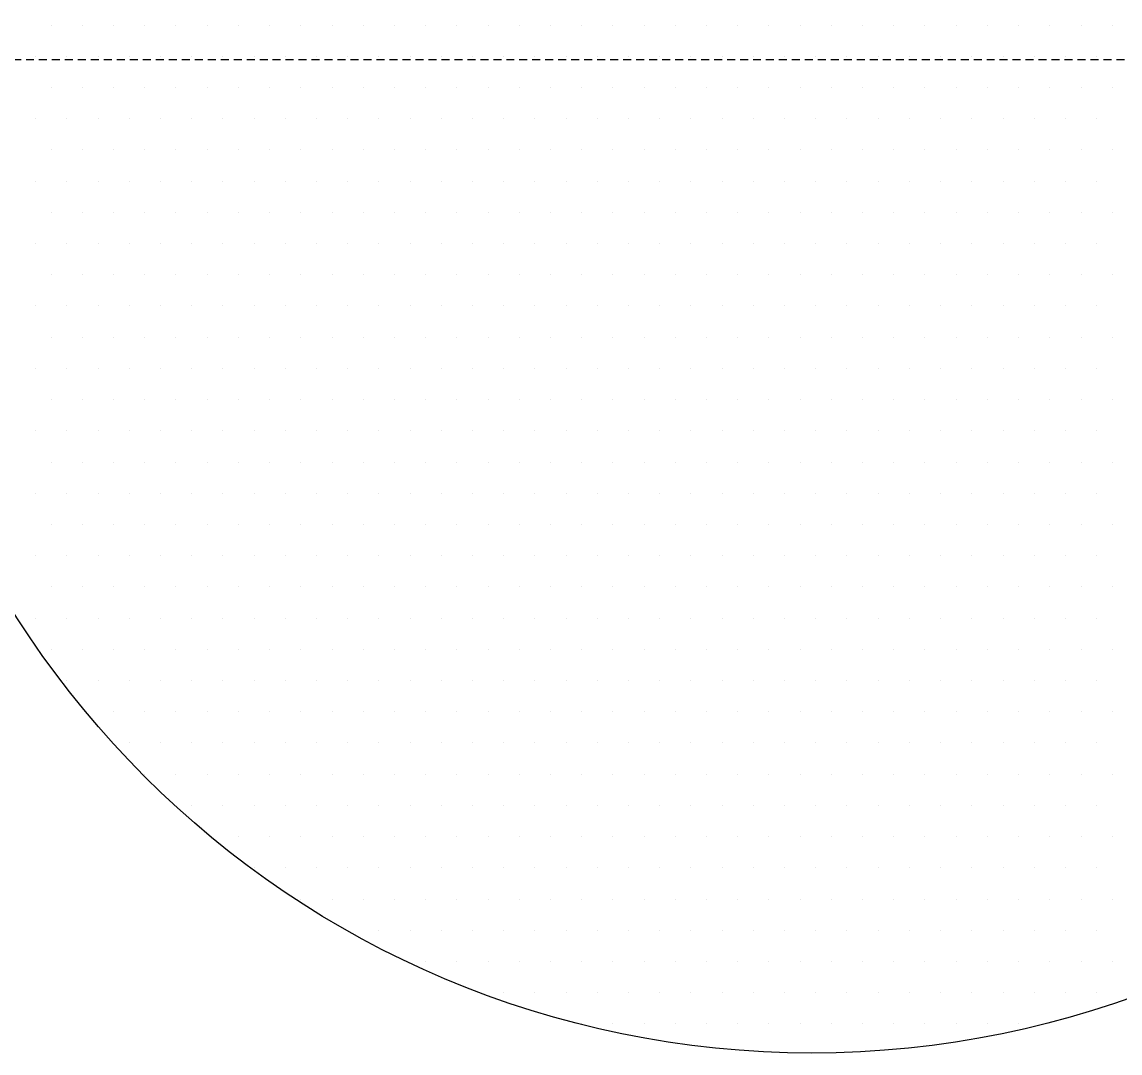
# Model space of a CAD drawing. Header units: inches. Extents: x 5877 to 13759, y 12099 to 29642.
# Drawn here: x 10955.5 to 11065.5, y 20807.5 to 20910.7 of the extents above; entities that cross this region are included whole.
import ezdxf

# ---------------------------------------------------------------- set-up
doc = ezdxf.new("R2010")
doc.units = ezdxf.units.IN
doc.header["$MEASUREMENT"] = 0
doc.linetypes.add('HID', pattern=[2.6, 1.6, -1])
doc.layers.add('A-FUR2', color=6, linetype='Continuous')

msp = doc.modelspace()

# ---------------------------------------------------------------- linework, layer by layer
at = {"layer": 'A-FUR2', "color": 0, "linetype": 'Continuous', "ltscale": 0.5}
for p, q in [((10958.45, 20910.39), (10958.45, 20910.39)), ((10961.58, 20910.39), (10961.58, 20910.39)), ((10964.7, 20910.39), (10964.7, 20910.39)), ((10967.83, 20910.39), (10967.83, 20910.39)), ((10970.95, 20910.39), (10970.95, 20910.39)), ((10974.08, 20910.39), (10974.08, 20910.39)), ((10977.2, 20910.39), (10977.2, 20910.39)), ((10980.33, 20910.39), (10980.33, 20910.39)), ((10983.45, 20910.39), (10983.45, 20910.39)), ((10986.58, 20910.39), (10986.58, 20910.39)), ((10989.7, 20910.39), (10989.7, 20910.39)), ((10992.83, 20910.39), (10992.83, 20910.39)), ((10995.95, 20910.39), (10995.95, 20910.39)), ((10999.08, 20910.39), (10999.08, 20910.39)), ((11002.2, 20910.39), (11002.2, 20910.39)), ((11005.33, 20910.39), (11005.33, 20910.39)), ((11008.45, 20910.39), (11008.45, 20910.39)), ((11011.58, 20910.39), (11011.58, 20910.39)), ((11014.7, 20910.39), (11014.7, 20910.39)), ((11017.83, 20910.39), (11017.83, 20910.39)), ((11020.95, 20910.39), (11020.95, 20910.39)), ((11024.08, 20910.39), (11024.08, 20910.39)), ((11027.2, 20910.39), (11027.2, 20910.39)), ((11030.33, 20910.39), (11030.33, 20910.39)), ((11033.45, 20910.39), (11033.45, 20910.39)), ((11036.58, 20910.39), (11036.58, 20910.39)), ((11039.7, 20910.39), (11039.7, 20910.39)), ((11042.83, 20910.39), (11042.83, 20910.39)), ((11045.95, 20910.39), (11045.95, 20910.39)), ((11049.08, 20910.39), (11049.08, 20910.39)), ((11052.2, 20910.39), (11052.2, 20910.39)), ((11055.33, 20910.39), (11055.33, 20910.39)), ((11058.45, 20910.39), (11058.45, 20910.39)), ((11061.58, 20910.39), (11061.58, 20910.39)), ((11064.7, 20910.39), (11064.7, 20910.39)), ((10956.89, 20907.27), (10956.89, 20907.27)), ((10960.02, 20907.27), (10960.02, 20907.27)), ((10963.14, 20907.27), (10963.14, 20907.27)), ((10966.27, 20907.27), (10966.27, 20907.27)), ((10969.39, 20907.27), (10969.39, 20907.27)), ((10972.52, 20907.27), (10972.52, 20907.27)), ((10975.64, 20907.27), (10975.64, 20907.27)), ((10978.77, 20907.27), (10978.77, 20907.27)), ((10981.89, 20907.27), (10981.89, 20907.27)), ((10985.02, 20907.27), (10985.02, 20907.27)), ((10988.14, 20907.27), (10988.14, 20907.27)), ((10991.27, 20907.27), (10991.27, 20907.27)), ((10994.39, 20907.27), (10994.39, 20907.27)), ((10997.52, 20907.27), (10997.52, 20907.27)), ((11000.64, 20907.27), (11000.64, 20907.27)), ((11003.77, 20907.27), (11003.77, 20907.27)), ((11006.89, 20907.27), (11006.89, 20907.27)), ((11010.02, 20907.27), (11010.02, 20907.27)), ((11013.14, 20907.27), (11013.14, 20907.27)), ((11016.27, 20907.27), (11016.27, 20907.27)), ((11019.39, 20907.27), (11019.39, 20907.27)), ((11022.52, 20907.27), (11022.52, 20907.27)), ((11025.64, 20907.27), (11025.64, 20907.27)), ((11028.77, 20907.27), (11028.77, 20907.27)), ((11031.89, 20907.27), (11031.89, 20907.27)), ((11035.02, 20907.27), (11035.02, 20907.27)), ((11038.14, 20907.27), (11038.14, 20907.27)), ((11041.27, 20907.27), (11041.27, 20907.27)), ((11044.39, 20907.27), (11044.39, 20907.27)), ((11047.52, 20907.27), (11047.52, 20907.27)), ((11050.64, 20907.27), (11050.64, 20907.27)), ((11053.77, 20907.27), (11053.77, 20907.27)), ((11056.89, 20907.27), (11056.89, 20907.27)), ((11060.02, 20907.27), (11060.02, 20907.27)), ((11063.14, 20907.27), (11063.14, 20907.27)), ((10958.45, 20904.14), (10958.45, 20904.14)), ((10961.58, 20904.14), (10961.58, 20904.14)), ((10964.7, 20904.14), (10964.7, 20904.14)), ((10967.83, 20904.14), (10967.83, 20904.14)), ((10970.95, 20904.14), (10970.95, 20904.14)), ((10974.08, 20904.14), (10974.08, 20904.14)), ((10977.2, 20904.14), (10977.2, 20904.14)), ((10980.33, 20904.14), (10980.33, 20904.14)), ((10983.45, 20904.14), (10983.45, 20904.14)), ((10986.58, 20904.14), (10986.58, 20904.14)), ((10989.7, 20904.14), (10989.7, 20904.14)), ((10992.83, 20904.14), (10992.83, 20904.14)), ((10995.95, 20904.14), (10995.95, 20904.14)), ((10999.08, 20904.14), (10999.08, 20904.14)), ((11002.2, 20904.14), (11002.2, 20904.14)), ((11005.33, 20904.14), (11005.33, 20904.14)), ((11008.45, 20904.14), (11008.45, 20904.14)), ((11011.58, 20904.14), (11011.58, 20904.14)), ((11014.7, 20904.14), (11014.7, 20904.14)), ((11017.83, 20904.14), (11017.83, 20904.14)), ((11020.95, 20904.14), (11020.95, 20904.14)), ((11024.08, 20904.14), (11024.08, 20904.14)), ((11027.2, 20904.14), (11027.2, 20904.14)), ((11030.33, 20904.14), (11030.33, 20904.14)), ((11033.45, 20904.14), (11033.45, 20904.14)), ((11036.58, 20904.14), (11036.58, 20904.14)), ((11039.7, 20904.14), (11039.7, 20904.14)), ((11042.83, 20904.14), (11042.83, 20904.14)), ((11045.95, 20904.14), (11045.95, 20904.14)), ((11049.08, 20904.14), (11049.08, 20904.14)), ((11052.2, 20904.14), (11052.2, 20904.14)), ((11055.33, 20904.14), (11055.33, 20904.14)), ((11058.45, 20904.14), (11058.45, 20904.14)), ((11061.58, 20904.14), (11061.58, 20904.14)), ((11064.7, 20904.14), (11064.7, 20904.14)), ((10956.89, 20901.02), (10956.89, 20901.02)), ((10960.02, 20901.02), (10960.02, 20901.02)), ((10963.14, 20901.02), (10963.14, 20901.02)), ((10966.27, 20901.02), (10966.27, 20901.02)), ((10969.39, 20901.02), (10969.39, 20901.02)), ((10972.52, 20901.02), (10972.52, 20901.02)), ((10975.64, 20901.02), (10975.64, 20901.02)), ((10978.77, 20901.02), (10978.77, 20901.02)), ((10981.89, 20901.02), (10981.89, 20901.02)), ((10985.02, 20901.02), (10985.02, 20901.02)), ((10988.14, 20901.02), (10988.14, 20901.02)), ((10991.27, 20901.02), (10991.27, 20901.02)), ((10994.39, 20901.02), (10994.39, 20901.02)), ((10997.52, 20901.02), (10997.52, 20901.02)), ((11000.64, 20901.02), (11000.64, 20901.02)), ((11003.77, 20901.02), (11003.77, 20901.02)), ((11006.89, 20901.02), (11006.89, 20901.02)), ((11010.02, 20901.02), (11010.02, 20901.02)), ((11013.14, 20901.02), (11013.14, 20901.02)), ((11016.27, 20901.02), (11016.27, 20901.02)), ((11019.39, 20901.02), (11019.39, 20901.02)), ((11022.52, 20901.02), (11022.52, 20901.02)), ((11025.64, 20901.02), (11025.64, 20901.02)), ((11028.77, 20901.02), (11028.77, 20901.02)), ((11031.89, 20901.02), (11031.89, 20901.02)), ((11035.02, 20901.02), (11035.02, 20901.02)), ((11038.14, 20901.02), (11038.14, 20901.02)), ((11041.27, 20901.02), (11041.27, 20901.02)), ((11044.39, 20901.02), (11044.39, 20901.02)), ((11047.52, 20901.02), (11047.52, 20901.02)), ((11050.64, 20901.02), (11050.64, 20901.02)), ((11053.77, 20901.02), (11053.77, 20901.02)), ((11056.89, 20901.02), (11056.89, 20901.02)), ((11060.02, 20901.02), (11060.02, 20901.02)), ((11063.14, 20901.02), (11063.14, 20901.02)), ((10958.45, 20897.89), (10958.45, 20897.89)), ((10961.58, 20897.89), (10961.58, 20897.89)), ((10964.7, 20897.89), (10964.7, 20897.89)), ((10967.83, 20897.89), (10967.83, 20897.89)), ((10970.95, 20897.89), (10970.95, 20897.89)), ((10974.08, 20897.89), (10974.08, 20897.89)), ((10977.2, 20897.89), (10977.2, 20897.89)), ((10980.33, 20897.89), (10980.33, 20897.89)), ((10983.45, 20897.89), (10983.45, 20897.89)), ((10986.58, 20897.89), (10986.58, 20897.89)), ((10989.7, 20897.89), (10989.7, 20897.89)), ((10992.83, 20897.89), (10992.83, 20897.89)), ((10995.95, 20897.89), (10995.95, 20897.89)), ((10999.08, 20897.89), (10999.08, 20897.89)), ((11002.2, 20897.89), (11002.2, 20897.89)), ((11005.33, 20897.89), (11005.33, 20897.89)), ((11008.45, 20897.89), (11008.45, 20897.89)), ((11011.58, 20897.89), (11011.58, 20897.89)), ((11014.7, 20897.89), (11014.7, 20897.89)), ((11017.83, 20897.89), (11017.83, 20897.89)), ((11020.95, 20897.89), (11020.95, 20897.89)), ((11024.08, 20897.89), (11024.08, 20897.89)), ((11027.2, 20897.89), (11027.2, 20897.89)), ((11030.33, 20897.89), (11030.33, 20897.89)), ((11033.45, 20897.89), (11033.45, 20897.89)), ((11036.58, 20897.89), (11036.58, 20897.89)), ((11039.7, 20897.89), (11039.7, 20897.89)), ((11042.83, 20897.89), (11042.83, 20897.89)), ((11045.95, 20897.89), (11045.95, 20897.89)), ((11049.08, 20897.89), (11049.08, 20897.89)), ((11052.2, 20897.89), (11052.2, 20897.89)), ((11055.33, 20897.89), (11055.33, 20897.89)), ((11058.45, 20897.89), (11058.45, 20897.89)), ((11061.58, 20897.89), (11061.58, 20897.89)), ((11064.7, 20897.89), (11064.7, 20897.89)), ((10956.89, 20894.77), (10956.89, 20894.77)), ((10960.02, 20894.77), (10960.02, 20894.77)), ((10963.14, 20894.77), (10963.14, 20894.77)), ((10966.27, 20894.77), (10966.27, 20894.77)), ((10969.39, 20894.77), (10969.39, 20894.77)), ((10972.52, 20894.77), (10972.52, 20894.77)), ((10975.64, 20894.77), (10975.64, 20894.77)), ((10978.77, 20894.77), (10978.77, 20894.77)), ((10981.89, 20894.77), (10981.89, 20894.77)), ((10985.02, 20894.77), (10985.02, 20894.77)), ((10988.14, 20894.77), (10988.14, 20894.77)), ((10991.27, 20894.77), (10991.27, 20894.77)), ((10994.39, 20894.77), (10994.39, 20894.77)), ((10997.52, 20894.77), (10997.52, 20894.77)), ((11000.64, 20894.77), (11000.64, 20894.77)), ((11003.77, 20894.77), (11003.77, 20894.77)), ((11006.89, 20894.77), (11006.89, 20894.77)), ((11010.02, 20894.77), (11010.02, 20894.77)), ((11013.14, 20894.77), (11013.14, 20894.77)), ((11016.27, 20894.77), (11016.27, 20894.77)), ((11019.39, 20894.77), (11019.39, 20894.77)), ((11022.52, 20894.77), (11022.52, 20894.77)), ((11025.64, 20894.77), (11025.64, 20894.77)), ((11028.77, 20894.77), (11028.77, 20894.77)), ((11031.89, 20894.77), (11031.89, 20894.77)), ((11035.02, 20894.77), (11035.02, 20894.77)), ((11038.14, 20894.77), (11038.14, 20894.77)), ((11041.27, 20894.77), (11041.27, 20894.77)), ((11044.39, 20894.77), (11044.39, 20894.77)), ((11047.52, 20894.77), (11047.52, 20894.77)), ((11050.64, 20894.77), (11050.64, 20894.77)), ((11053.77, 20894.77), (11053.77, 20894.77)), ((11056.89, 20894.77), (11056.89, 20894.77)), ((11060.02, 20894.77), (11060.02, 20894.77)), ((11063.14, 20894.77), (11063.14, 20894.77)), ((10958.45, 20891.64), (10958.45, 20891.64)), ((10961.58, 20891.64), (10961.58, 20891.64)), ((10964.7, 20891.64), (10964.7, 20891.64)), ((10967.83, 20891.64), (10967.83, 20891.64)), ((10970.95, 20891.64), (10970.95, 20891.64)), ((10974.08, 20891.64), (10974.08, 20891.64)), ((10977.2, 20891.64), (10977.2, 20891.64)), ((10980.33, 20891.64), (10980.33, 20891.64)), ((10983.45, 20891.64), (10983.45, 20891.64)), ((10986.58, 20891.64), (10986.58, 20891.64)), ((10989.7, 20891.64), (10989.7, 20891.64)), ((10992.83, 20891.64), (10992.83, 20891.64)), ((10995.95, 20891.64), (10995.95, 20891.64)), ((10999.08, 20891.64), (10999.08, 20891.64)), ((11002.2, 20891.64), (11002.2, 20891.64)), ((11005.33, 20891.64), (11005.33, 20891.64)), ((11008.45, 20891.64), (11008.45, 20891.64)), ((11011.58, 20891.64), (11011.58, 20891.64)), ((11014.7, 20891.64), (11014.7, 20891.64)), ((11017.83, 20891.64), (11017.83, 20891.64)), ((11020.95, 20891.64), (11020.95, 20891.64)), ((11024.08, 20891.64), (11024.08, 20891.64)), ((11027.2, 20891.64), (11027.2, 20891.64)), ((11030.33, 20891.64), (11030.33, 20891.64)), ((11033.45, 20891.64), (11033.45, 20891.64)), ((11036.58, 20891.64), (11036.58, 20891.64)), ((11039.7, 20891.64), (11039.7, 20891.64)), ((11042.83, 20891.64), (11042.83, 20891.64)), ((11045.95, 20891.64), (11045.95, 20891.64)), ((11049.08, 20891.64), (11049.08, 20891.64)), ((11052.2, 20891.64), (11052.2, 20891.64)), ((11055.33, 20891.64), (11055.33, 20891.64)), ((11058.45, 20891.64), (11058.45, 20891.64)), ((11061.58, 20891.64), (11061.58, 20891.64)), ((11064.7, 20891.64), (11064.7, 20891.64)), ((10956.89, 20888.52), (10956.89, 20888.52)), ((10960.02, 20888.52), (10960.02, 20888.52)), ((10963.14, 20888.52), (10963.14, 20888.52)), ((10966.27, 20888.52), (10966.27, 20888.52)), ((10969.39, 20888.52), (10969.39, 20888.52)), ((10972.52, 20888.52), (10972.52, 20888.52)), ((10975.64, 20888.52), (10975.64, 20888.52)), ((10978.77, 20888.52), (10978.77, 20888.52)), ((10981.89, 20888.52), (10981.89, 20888.52)), ((10985.02, 20888.52), (10985.02, 20888.52)), ((10988.14, 20888.52), (10988.14, 20888.52)), ((10991.27, 20888.52), (10991.27, 20888.52)), ((10994.39, 20888.52), (10994.39, 20888.52)), ((10997.52, 20888.52), (10997.52, 20888.52)), ((11000.64, 20888.52), (11000.64, 20888.52)), ((11003.77, 20888.52), (11003.77, 20888.52)), ((11006.89, 20888.52), (11006.89, 20888.52)), ((11010.02, 20888.52), (11010.02, 20888.52)), ((11013.14, 20888.52), (11013.14, 20888.52)), ((11016.27, 20888.52), (11016.27, 20888.52)), ((11019.39, 20888.52), (11019.39, 20888.52)), ((11022.52, 20888.52), (11022.52, 20888.52)), ((11025.64, 20888.52), (11025.64, 20888.52)), ((11028.77, 20888.52), (11028.77, 20888.52)), ((11031.89, 20888.52), (11031.89, 20888.52)), ((11035.02, 20888.52), (11035.02, 20888.52)), ((11038.14, 20888.52), (11038.14, 20888.52)), ((11041.27, 20888.52), (11041.27, 20888.52)), ((11044.39, 20888.52), (11044.39, 20888.52)), ((11047.52, 20888.52), (11047.52, 20888.52)), ((11050.64, 20888.52), (11050.64, 20888.52)), ((11053.77, 20888.52), (11053.77, 20888.52)), ((11056.89, 20888.52), (11056.89, 20888.52)), ((11060.02, 20888.52), (11060.02, 20888.52)), ((11063.14, 20888.52), (11063.14, 20888.52)), ((10958.45, 20885.39), (10958.45, 20885.39)), ((10961.58, 20885.39), (10961.58, 20885.39)), ((10964.7, 20885.39), (10964.7, 20885.39)), ((10967.83, 20885.39), (10967.83, 20885.39)), ((10970.95, 20885.39), (10970.95, 20885.39)), ((10974.08, 20885.39), (10974.08, 20885.39)), ((10977.2, 20885.39), (10977.2, 20885.39)), ((10980.33, 20885.39), (10980.33, 20885.39)), ((10983.45, 20885.39), (10983.45, 20885.39)), ((10986.58, 20885.39), (10986.58, 20885.39)), ((10989.7, 20885.39), (10989.7, 20885.39)), ((10992.83, 20885.39), (10992.83, 20885.39)), ((10995.95, 20885.39), (10995.95, 20885.39)), ((10999.08, 20885.39), (10999.08, 20885.39)), ((11002.2, 20885.39), (11002.2, 20885.39)), ((11005.33, 20885.39), (11005.33, 20885.39)), ((11008.45, 20885.39), (11008.45, 20885.39)), ((11011.58, 20885.39), (11011.58, 20885.39)), ((11014.7, 20885.39), (11014.7, 20885.39)), ((11017.83, 20885.39), (11017.83, 20885.39)), ((11020.95, 20885.39), (11020.95, 20885.39)), ((11024.08, 20885.39), (11024.08, 20885.39)), ((11027.2, 20885.39), (11027.2, 20885.39)), ((11030.33, 20885.39), (11030.33, 20885.39)), ((11033.45, 20885.39), (11033.45, 20885.39)), ((11036.58, 20885.39), (11036.58, 20885.39)), ((11039.7, 20885.39), (11039.7, 20885.39)), ((11042.83, 20885.39), (11042.83, 20885.39)), ((11045.95, 20885.39), (11045.95, 20885.39)), ((11049.08, 20885.39), (11049.08, 20885.39)), ((11052.2, 20885.39), (11052.2, 20885.39)), ((11055.33, 20885.39), (11055.33, 20885.39)), ((11058.45, 20885.39), (11058.45, 20885.39)), ((11061.58, 20885.39), (11061.58, 20885.39)), ((11064.7, 20885.39), (11064.7, 20885.39)), ((10956.89, 20882.27), (10956.89, 20882.27)), ((10960.02, 20882.27), (10960.02, 20882.27)), ((10963.14, 20882.27), (10963.14, 20882.27)), ((10966.27, 20882.27), (10966.27, 20882.27)), ((10969.39, 20882.27), (10969.39, 20882.27)), ((10972.52, 20882.27), (10972.52, 20882.27)), ((10975.64, 20882.27), (10975.64, 20882.27)), ((10978.77, 20882.27), (10978.77, 20882.27)), ((10981.89, 20882.27), (10981.89, 20882.27)), ((10985.02, 20882.27), (10985.02, 20882.27)), ((10988.14, 20882.27), (10988.14, 20882.27)), ((10991.27, 20882.27), (10991.27, 20882.27)), ((10994.39, 20882.27), (10994.39, 20882.27)), ((10997.52, 20882.27), (10997.52, 20882.27)), ((11000.64, 20882.27), (11000.64, 20882.27)), ((11003.77, 20882.27), (11003.77, 20882.27)), ((11006.89, 20882.27), (11006.89, 20882.27)), ((11010.02, 20882.27), (11010.02, 20882.27)), ((11013.14, 20882.27), (11013.14, 20882.27)), ((11016.27, 20882.27), (11016.27, 20882.27)), ((11019.39, 20882.27), (11019.39, 20882.27)), ((11022.52, 20882.27), (11022.52, 20882.27)), ((11025.64, 20882.27), (11025.64, 20882.27)), ((11028.77, 20882.27), (11028.77, 20882.27)), ((11031.89, 20882.27), (11031.89, 20882.27)), ((11035.02, 20882.27), (11035.02, 20882.27)), ((11038.14, 20882.27), (11038.14, 20882.27)), ((11041.27, 20882.27), (11041.27, 20882.27)), ((11044.39, 20882.27), (11044.39, 20882.27)), ((11047.52, 20882.27), (11047.52, 20882.27)), ((11050.64, 20882.27), (11050.64, 20882.27)), ((11053.77, 20882.27), (11053.77, 20882.27)), ((11056.89, 20882.27), (11056.89, 20882.27)), ((11060.02, 20882.27), (11060.02, 20882.27)), ((11063.14, 20882.27), (11063.14, 20882.27)), ((10958.45, 20879.14), (10958.45, 20879.14)), ((10961.58, 20879.14), (10961.58, 20879.14)), ((10964.7, 20879.14), (10964.7, 20879.14)), ((10967.83, 20879.14), (10967.83, 20879.14)), ((10970.95, 20879.14), (10970.95, 20879.14)), ((10974.08, 20879.14), (10974.08, 20879.14)), ((10977.2, 20879.14), (10977.2, 20879.14)), ((10980.33, 20879.14), (10980.33, 20879.14)), ((10983.45, 20879.14), (10983.45, 20879.14)), ((10986.58, 20879.14), (10986.58, 20879.14)), ((10989.7, 20879.14), (10989.7, 20879.14)), ((10992.83, 20879.14), (10992.83, 20879.14)), ((10995.95, 20879.14), (10995.95, 20879.14)), ((10999.08, 20879.14), (10999.08, 20879.14)), ((11002.2, 20879.14), (11002.2, 20879.14)), ((11005.33, 20879.14), (11005.33, 20879.14)), ((11008.45, 20879.14), (11008.45, 20879.14)), ((11011.58, 20879.14), (11011.58, 20879.14)), ((11014.7, 20879.14), (11014.7, 20879.14)), ((11017.83, 20879.14), (11017.83, 20879.14)), ((11020.95, 20879.14), (11020.95, 20879.14)), ((11024.08, 20879.14), (11024.08, 20879.14)), ((11027.2, 20879.14), (11027.2, 20879.14)), ((11030.33, 20879.14), (11030.33, 20879.14)), ((11033.45, 20879.14), (11033.45, 20879.14)), ((11036.58, 20879.14), (11036.58, 20879.14)), ((11039.7, 20879.14), (11039.7, 20879.14)), ((11042.83, 20879.14), (11042.83, 20879.14)), ((11045.95, 20879.14), (11045.95, 20879.14)), ((11049.08, 20879.14), (11049.08, 20879.14)), ((11052.2, 20879.14), (11052.2, 20879.14)), ((11055.33, 20879.14), (11055.33, 20879.14)), ((11058.45, 20879.14), (11058.45, 20879.14)), ((11061.58, 20879.14), (11061.58, 20879.14)), ((11064.7, 20879.14), (11064.7, 20879.14)), ((10956.89, 20876.02), (10956.89, 20876.02)), ((10960.02, 20876.02), (10960.02, 20876.02)), ((10963.14, 20876.02), (10963.14, 20876.02)), ((10966.27, 20876.02), (10966.27, 20876.02)), ((10969.39, 20876.02), (10969.39, 20876.02)), ((10972.52, 20876.02), (10972.52, 20876.02)), ((10975.64, 20876.02), (10975.64, 20876.02)), ((10978.77, 20876.02), (10978.77, 20876.02)), ((10981.89, 20876.02), (10981.89, 20876.02)), ((10985.02, 20876.02), (10985.02, 20876.02)), ((10988.14, 20876.02), (10988.14, 20876.02)), ((10991.27, 20876.02), (10991.27, 20876.02)), ((10994.39, 20876.02), (10994.39, 20876.02)), ((10997.52, 20876.02), (10997.52, 20876.02)), ((11000.64, 20876.02), (11000.64, 20876.02)), ((11003.77, 20876.02), (11003.77, 20876.02)), ((11006.89, 20876.02), (11006.89, 20876.02)), ((11010.02, 20876.02), (11010.02, 20876.02)), ((11013.14, 20876.02), (11013.14, 20876.02)), ((11016.27, 20876.02), (11016.27, 20876.02)), ((11019.39, 20876.02), (11019.39, 20876.02)), ((11022.52, 20876.02), (11022.52, 20876.02)), ((11025.64, 20876.02), (11025.64, 20876.02)), ((11028.77, 20876.02), (11028.77, 20876.02)), ((11031.89, 20876.02), (11031.89, 20876.02)), ((11035.02, 20876.02), (11035.02, 20876.02)), ((11038.14, 20876.02), (11038.14, 20876.02)), ((11041.27, 20876.02), (11041.27, 20876.02)), ((11044.39, 20876.02), (11044.39, 20876.02)), ((11047.52, 20876.02), (11047.52, 20876.02)), ((11050.64, 20876.02), (11050.64, 20876.02)), ((11053.77, 20876.02), (11053.77, 20876.02)), ((11056.89, 20876.02), (11056.89, 20876.02)), ((11060.02, 20876.02), (11060.02, 20876.02)), ((11063.14, 20876.02), (11063.14, 20876.02)), ((10958.45, 20872.89), (10958.45, 20872.89)), ((10961.58, 20872.89), (10961.58, 20872.89)), ((10964.7, 20872.89), (10964.7, 20872.89)), ((10967.83, 20872.89), (10967.83, 20872.89)), ((10970.95, 20872.89), (10970.95, 20872.89)), ((10974.08, 20872.89), (10974.08, 20872.89)), ((10977.2, 20872.89), (10977.2, 20872.89)), ((10980.33, 20872.89), (10980.33, 20872.89)), ((10983.45, 20872.89), (10983.45, 20872.89)), ((10986.58, 20872.89), (10986.58, 20872.89)), ((10989.7, 20872.89), (10989.7, 20872.89)), ((10992.83, 20872.89), (10992.83, 20872.89)), ((10995.95, 20872.89), (10995.95, 20872.89)), ((10999.08, 20872.89), (10999.08, 20872.89)), ((11002.2, 20872.89), (11002.2, 20872.89)), ((11005.33, 20872.89), (11005.33, 20872.89)), ((11008.45, 20872.89), (11008.45, 20872.89)), ((11011.58, 20872.89), (11011.58, 20872.89)), ((11014.7, 20872.89), (11014.7, 20872.89)), ((11017.83, 20872.89), (11017.83, 20872.89)), ((11020.95, 20872.89), (11020.95, 20872.89)), ((11024.08, 20872.89), (11024.08, 20872.89)), ((11027.2, 20872.89), (11027.2, 20872.89)), ((11030.33, 20872.89), (11030.33, 20872.89)), ((11033.45, 20872.89), (11033.45, 20872.89)), ((11036.58, 20872.89), (11036.58, 20872.89)), ((11039.7, 20872.89), (11039.7, 20872.89)), ((11042.83, 20872.89), (11042.83, 20872.89)), ((11045.95, 20872.89), (11045.95, 20872.89)), ((11049.08, 20872.89), (11049.08, 20872.89)), ((11052.2, 20872.89), (11052.2, 20872.89)), ((11055.33, 20872.89), (11055.33, 20872.89)), ((11058.45, 20872.89), (11058.45, 20872.89)), ((11061.58, 20872.89), (11061.58, 20872.89)), ((11064.7, 20872.89), (11064.7, 20872.89)), ((10956.89, 20869.77), (10956.89, 20869.77)), ((10960.02, 20869.77), (10960.02, 20869.77)), ((10963.14, 20869.77), (10963.14, 20869.77)), ((10966.27, 20869.77), (10966.27, 20869.77)), ((10969.39, 20869.77), (10969.39, 20869.77)), ((10972.52, 20869.77), (10972.52, 20869.77)), ((10975.64, 20869.77), (10975.64, 20869.77)), ((10978.77, 20869.77), (10978.77, 20869.77)), ((10981.89, 20869.77), (10981.89, 20869.77)), ((10985.02, 20869.77), (10985.02, 20869.77)), ((10988.14, 20869.77), (10988.14, 20869.77)), ((10991.27, 20869.77), (10991.27, 20869.77)), ((10994.39, 20869.77), (10994.39, 20869.77)), ((10997.52, 20869.77), (10997.52, 20869.77)), ((11000.64, 20869.77), (11000.64, 20869.77)), ((11003.77, 20869.77), (11003.77, 20869.77)), ((11006.89, 20869.77), (11006.89, 20869.77)), ((11010.02, 20869.77), (11010.02, 20869.77)), ((11013.14, 20869.77), (11013.14, 20869.77)), ((11016.27, 20869.77), (11016.27, 20869.77)), ((11019.39, 20869.77), (11019.39, 20869.77)), ((11022.52, 20869.77), (11022.52, 20869.77)), ((11025.64, 20869.77), (11025.64, 20869.77)), ((11028.77, 20869.77), (11028.77, 20869.77)), ((11031.89, 20869.77), (11031.89, 20869.77)), ((11035.02, 20869.77), (11035.02, 20869.77)), ((11038.14, 20869.77), (11038.14, 20869.77)), ((11041.27, 20869.77), (11041.27, 20869.77)), ((11044.39, 20869.77), (11044.39, 20869.77)), ((11047.52, 20869.77), (11047.52, 20869.77)), ((11050.64, 20869.77), (11050.64, 20869.77)), ((11053.77, 20869.77), (11053.77, 20869.77)), ((11056.89, 20869.77), (11056.89, 20869.77)), ((11060.02, 20869.77), (11060.02, 20869.77)), ((11063.14, 20869.77), (11063.14, 20869.77)), ((10958.45, 20866.64), (10958.45, 20866.64)), ((10961.58, 20866.64), (10961.58, 20866.64)), ((10964.7, 20866.64), (10964.7, 20866.64)), ((10967.83, 20866.64), (10967.83, 20866.64)), ((10970.95, 20866.64), (10970.95, 20866.64)), ((10974.08, 20866.64), (10974.08, 20866.64)), ((10977.2, 20866.64), (10977.2, 20866.64)), ((10980.33, 20866.64), (10980.33, 20866.64)), ((10983.45, 20866.64), (10983.45, 20866.64)), ((10986.58, 20866.64), (10986.58, 20866.64)), ((10989.7, 20866.64), (10989.7, 20866.64)), ((10992.83, 20866.64), (10992.83, 20866.64)), ((10995.95, 20866.64), (10995.95, 20866.64)), ((10999.08, 20866.64), (10999.08, 20866.64)), ((11002.2, 20866.64), (11002.2, 20866.64)), ((11005.33, 20866.64), (11005.33, 20866.64)), ((11008.45, 20866.64), (11008.45, 20866.64)), ((11011.58, 20866.64), (11011.58, 20866.64)), ((11014.7, 20866.64), (11014.7, 20866.64)), ((11017.83, 20866.64), (11017.83, 20866.64)), ((11020.95, 20866.64), (11020.95, 20866.64)), ((11024.08, 20866.64), (11024.08, 20866.64)), ((11027.2, 20866.64), (11027.2, 20866.64)), ((11030.33, 20866.64), (11030.33, 20866.64)), ((11033.45, 20866.64), (11033.45, 20866.64)), ((11036.58, 20866.64), (11036.58, 20866.64)), ((11039.7, 20866.64), (11039.7, 20866.64)), ((11042.83, 20866.64), (11042.83, 20866.64)), ((11045.95, 20866.64), (11045.95, 20866.64)), ((11049.08, 20866.64), (11049.08, 20866.64)), ((11052.2, 20866.64), (11052.2, 20866.64)), ((11055.33, 20866.64), (11055.33, 20866.64)), ((11058.45, 20866.64), (11058.45, 20866.64)), ((11061.58, 20866.64), (11061.58, 20866.64)), ((11064.7, 20866.64), (11064.7, 20866.64)), ((10956.89, 20863.52), (10956.89, 20863.52)), ((10960.02, 20863.52), (10960.02, 20863.52)), ((10963.14, 20863.52), (10963.14, 20863.52)), ((10966.27, 20863.52), (10966.27, 20863.52)), ((10969.39, 20863.52), (10969.39, 20863.52)), ((10972.52, 20863.52), (10972.52, 20863.52)), ((10975.64, 20863.52), (10975.64, 20863.52)), ((10978.77, 20863.52), (10978.77, 20863.52)), ((10981.89, 20863.52), (10981.89, 20863.52)), ((10985.02, 20863.52), (10985.02, 20863.52)), ((10988.14, 20863.52), (10988.14, 20863.52)), ((10991.27, 20863.52), (10991.27, 20863.52)), ((10994.39, 20863.52), (10994.39, 20863.52)), ((10997.52, 20863.52), (10997.52, 20863.52)), ((11000.64, 20863.52), (11000.64, 20863.52)), ((11003.77, 20863.52), (11003.77, 20863.52)), ((11006.89, 20863.52), (11006.89, 20863.52)), ((11010.02, 20863.52), (11010.02, 20863.52)), ((11013.14, 20863.52), (11013.14, 20863.52)), ((11016.27, 20863.52), (11016.27, 20863.52)), ((11019.39, 20863.52), (11019.39, 20863.52)), ((11022.52, 20863.52), (11022.52, 20863.52)), ((11025.64, 20863.52), (11025.64, 20863.52)), ((11028.77, 20863.52), (11028.77, 20863.52)), ((11031.89, 20863.52), (11031.89, 20863.52)), ((11035.02, 20863.52), (11035.02, 20863.52)), ((11038.14, 20863.52), (11038.14, 20863.52)), ((11041.27, 20863.52), (11041.27, 20863.52)), ((11044.39, 20863.52), (11044.39, 20863.52)), ((11047.52, 20863.52), (11047.52, 20863.52)), ((11050.64, 20863.52), (11050.64, 20863.52)), ((11053.77, 20863.52), (11053.77, 20863.52)), ((11056.89, 20863.52), (11056.89, 20863.52)), ((11060.02, 20863.52), (11060.02, 20863.52)), ((11063.14, 20863.52), (11063.14, 20863.52)), ((10958.45, 20860.39), (10958.45, 20860.39)), ((10961.58, 20860.39), (10961.58, 20860.39)), ((10964.7, 20860.39), (10964.7, 20860.39)), ((10967.83, 20860.39), (10967.83, 20860.39)), ((10970.95, 20860.39), (10970.95, 20860.39)), ((10974.08, 20860.39), (10974.08, 20860.39)), ((10977.2, 20860.39), (10977.2, 20860.39)), ((10980.33, 20860.39), (10980.33, 20860.39)), ((10983.45, 20860.39), (10983.45, 20860.39)), ((10986.58, 20860.39), (10986.58, 20860.39)), ((10989.7, 20860.39), (10989.7, 20860.39)), ((10992.83, 20860.39), (10992.83, 20860.39)), ((10995.95, 20860.39), (10995.95, 20860.39)), ((10999.08, 20860.39), (10999.08, 20860.39)), ((11002.2, 20860.39), (11002.2, 20860.39)), ((11005.33, 20860.39), (11005.33, 20860.39)), ((11008.45, 20860.39), (11008.45, 20860.39)), ((11011.58, 20860.39), (11011.58, 20860.39)), ((11014.7, 20860.39), (11014.7, 20860.39)), ((11017.83, 20860.39), (11017.83, 20860.39)), ((11020.95, 20860.39), (11020.95, 20860.39)), ((11024.08, 20860.39), (11024.08, 20860.39)), ((11027.2, 20860.39), (11027.2, 20860.39)), ((11030.33, 20860.39), (11030.33, 20860.39)), ((11033.45, 20860.39), (11033.45, 20860.39)), ((11036.58, 20860.39), (11036.58, 20860.39)), ((11039.7, 20860.39), (11039.7, 20860.39)), ((11042.83, 20860.39), (11042.83, 20860.39)), ((11045.95, 20860.39), (11045.95, 20860.39)), ((11049.08, 20860.39), (11049.08, 20860.39)), ((11052.2, 20860.39), (11052.2, 20860.39)), ((11055.33, 20860.39), (11055.33, 20860.39)), ((11058.45, 20860.39), (11058.45, 20860.39)), ((11061.58, 20860.39), (11061.58, 20860.39)), ((11064.7, 20860.39), (11064.7, 20860.39)), ((10956.89, 20857.27), (10956.89, 20857.27)), ((10960.02, 20857.27), (10960.02, 20857.27)), ((10963.14, 20857.27), (10963.14, 20857.27)), ((10966.27, 20857.27), (10966.27, 20857.27)), ((10969.39, 20857.27), (10969.39, 20857.27)), ((10972.52, 20857.27), (10972.52, 20857.27)), ((10975.64, 20857.27), (10975.64, 20857.27)), ((10978.77, 20857.27), (10978.77, 20857.27)), ((10981.89, 20857.27), (10981.89, 20857.27)), ((10985.02, 20857.27), (10985.02, 20857.27)), ((10988.14, 20857.27), (10988.14, 20857.27)), ((10991.27, 20857.27), (10991.27, 20857.27)), ((10994.39, 20857.27), (10994.39, 20857.27)), ((10997.52, 20857.27), (10997.52, 20857.27)), ((11000.64, 20857.27), (11000.64, 20857.27)), ((11003.77, 20857.27), (11003.77, 20857.27)), ((11006.89, 20857.27), (11006.89, 20857.27)), ((11010.02, 20857.27), (11010.02, 20857.27)), ((11013.14, 20857.27), (11013.14, 20857.27)), ((11016.27, 20857.27), (11016.27, 20857.27)), ((11019.39, 20857.27), (11019.39, 20857.27)), ((11022.52, 20857.27), (11022.52, 20857.27)), ((11025.64, 20857.27), (11025.64, 20857.27)), ((11028.77, 20857.27), (11028.77, 20857.27)), ((11031.89, 20857.27), (11031.89, 20857.27)), ((11035.02, 20857.27), (11035.02, 20857.27)), ((11038.14, 20857.27), (11038.14, 20857.27)), ((11041.27, 20857.27), (11041.27, 20857.27)), ((11044.39, 20857.27), (11044.39, 20857.27)), ((11047.52, 20857.27), (11047.52, 20857.27)), ((11050.64, 20857.27), (11050.64, 20857.27)), ((11053.77, 20857.27), (11053.77, 20857.27)), ((11056.89, 20857.27), (11056.89, 20857.27)), ((11060.02, 20857.27), (11060.02, 20857.27)), ((11063.14, 20857.27), (11063.14, 20857.27)), ((10958.45, 20854.14), (10958.45, 20854.14)), ((10961.58, 20854.14), (10961.58, 20854.14)), ((10964.7, 20854.14), (10964.7, 20854.14)), ((10967.83, 20854.14), (10967.83, 20854.14)), ((10970.95, 20854.14), (10970.95, 20854.14)), ((10974.08, 20854.14), (10974.08, 20854.14)), ((10977.2, 20854.14), (10977.2, 20854.14)), ((10980.33, 20854.14), (10980.33, 20854.14)), ((10983.45, 20854.14), (10983.45, 20854.14)), ((10986.58, 20854.14), (10986.58, 20854.14)), ((10989.7, 20854.14), (10989.7, 20854.14)), ((10992.83, 20854.14), (10992.83, 20854.14)), ((10995.95, 20854.14), (10995.95, 20854.14)), ((10999.08, 20854.14), (10999.08, 20854.14)), ((11002.2, 20854.14), (11002.2, 20854.14)), ((11005.33, 20854.14), (11005.33, 20854.14)), ((11008.45, 20854.14), (11008.45, 20854.14)), ((11011.58, 20854.14), (11011.58, 20854.14)), ((11014.7, 20854.14), (11014.7, 20854.14)), ((11017.83, 20854.14), (11017.83, 20854.14)), ((11020.95, 20854.14), (11020.95, 20854.14)), ((11024.08, 20854.14), (11024.08, 20854.14)), ((11027.2, 20854.14), (11027.2, 20854.14)), ((11030.33, 20854.14), (11030.33, 20854.14)), ((11033.45, 20854.14), (11033.45, 20854.14)), ((11036.58, 20854.14), (11036.58, 20854.14)), ((11039.7, 20854.14), (11039.7, 20854.14)), ((11042.83, 20854.14), (11042.83, 20854.14)), ((11045.95, 20854.14), (11045.95, 20854.14)), ((11049.08, 20854.14), (11049.08, 20854.14)), ((11052.2, 20854.14), (11052.2, 20854.14)), ((11055.33, 20854.14), (11055.33, 20854.14)), ((11058.45, 20854.14), (11058.45, 20854.14)), ((11061.58, 20854.14), (11061.58, 20854.14)), ((11064.7, 20854.14), (11064.7, 20854.14)), ((10956.89, 20851.02), (10956.89, 20851.02)), ((10960.02, 20851.02), (10960.02, 20851.02)), ((10963.14, 20851.02), (10963.14, 20851.02)), ((10966.27, 20851.02), (10966.27, 20851.02)), ((10969.39, 20851.02), (10969.39, 20851.02)), ((10972.52, 20851.02), (10972.52, 20851.02)), ((10975.64, 20851.02), (10975.64, 20851.02)), ((10978.77, 20851.02), (10978.77, 20851.02)), ((10981.89, 20851.02), (10981.89, 20851.02)), ((10985.02, 20851.02), (10985.02, 20851.02)), ((10988.14, 20851.02), (10988.14, 20851.02)), ((10991.27, 20851.02), (10991.27, 20851.02)), ((10994.39, 20851.02), (10994.39, 20851.02)), ((10997.52, 20851.02), (10997.52, 20851.02)), ((11000.64, 20851.02), (11000.64, 20851.02)), ((11003.77, 20851.02), (11003.77, 20851.02)), ((11006.89, 20851.02), (11006.89, 20851.02)), ((11010.02, 20851.02), (11010.02, 20851.02)), ((11013.14, 20851.02), (11013.14, 20851.02)), ((11016.27, 20851.02), (11016.27, 20851.02)), ((11019.39, 20851.02), (11019.39, 20851.02)), ((11022.52, 20851.02), (11022.52, 20851.02)), ((11025.64, 20851.02), (11025.64, 20851.02)), ((11028.77, 20851.02), (11028.77, 20851.02)), ((11031.89, 20851.02), (11031.89, 20851.02)), ((11035.02, 20851.02), (11035.02, 20851.02)), ((11038.14, 20851.02), (11038.14, 20851.02)), ((11041.27, 20851.02), (11041.27, 20851.02)), ((11044.39, 20851.02), (11044.39, 20851.02)), ((11047.52, 20851.02), (11047.52, 20851.02)), ((11050.64, 20851.02), (11050.64, 20851.02)), ((11053.77, 20851.02), (11053.77, 20851.02)), ((11056.89, 20851.02), (11056.89, 20851.02)), ((11060.02, 20851.02), (11060.02, 20851.02)), ((11063.14, 20851.02), (11063.14, 20851.02)), ((10958.45, 20847.89), (10958.45, 20847.89)), ((10961.58, 20847.89), (10961.58, 20847.89)), ((10964.7, 20847.89), (10964.7, 20847.89)), ((10967.83, 20847.89), (10967.83, 20847.89)), ((10970.95, 20847.89), (10970.95, 20847.89)), ((10974.08, 20847.89), (10974.08, 20847.89)), ((10977.2, 20847.89), (10977.2, 20847.89)), ((10980.33, 20847.89), (10980.33, 20847.89)), ((10983.45, 20847.89), (10983.45, 20847.89)), ((10986.58, 20847.89), (10986.58, 20847.89)), ((10989.7, 20847.89), (10989.7, 20847.89)), ((10992.83, 20847.89), (10992.83, 20847.89)), ((10995.95, 20847.89), (10995.95, 20847.89)), ((10999.08, 20847.89), (10999.08, 20847.89)), ((11002.2, 20847.89), (11002.2, 20847.89)), ((11005.33, 20847.89), (11005.33, 20847.89)), ((11008.45, 20847.89), (11008.45, 20847.89)), ((11011.58, 20847.89), (11011.58, 20847.89)), ((11014.7, 20847.89), (11014.7, 20847.89)), ((11017.83, 20847.89), (11017.83, 20847.89)), ((11020.95, 20847.89), (11020.95, 20847.89)), ((11024.08, 20847.89), (11024.08, 20847.89)), ((11027.2, 20847.89), (11027.2, 20847.89)), ((11030.33, 20847.89), (11030.33, 20847.89)), ((11033.45, 20847.89), (11033.45, 20847.89)), ((11036.58, 20847.89), (11036.58, 20847.89)), ((11039.7, 20847.89), (11039.7, 20847.89)), ((11042.83, 20847.89), (11042.83, 20847.89)), ((11045.95, 20847.89), (11045.95, 20847.89)), ((11049.08, 20847.89), (11049.08, 20847.89)), ((11052.2, 20847.89), (11052.2, 20847.89)), ((11055.33, 20847.89), (11055.33, 20847.89)), ((11058.45, 20847.89), (11058.45, 20847.89)), ((11061.58, 20847.89), (11061.58, 20847.89)), ((11064.7, 20847.89), (11064.7, 20847.89)), ((10960.02, 20844.77), (10960.02, 20844.77)), ((10963.14, 20844.77), (10963.14, 20844.77)), ((10966.27, 20844.77), (10966.27, 20844.77)), ((10969.39, 20844.77), (10969.39, 20844.77)), ((10972.52, 20844.77), (10972.52, 20844.77)), ((10975.64, 20844.77), (10975.64, 20844.77)), ((10978.77, 20844.77), (10978.77, 20844.77)), ((10981.89, 20844.77), (10981.89, 20844.77)), ((10985.02, 20844.77), (10985.02, 20844.77)), ((10988.14, 20844.77), (10988.14, 20844.77)), ((10991.27, 20844.77), (10991.27, 20844.77)), ((10994.39, 20844.77), (10994.39, 20844.77)), ((10997.52, 20844.77), (10997.52, 20844.77)), ((11000.64, 20844.77), (11000.64, 20844.77)), ((11003.77, 20844.77), (11003.77, 20844.77)), ((11006.89, 20844.77), (11006.89, 20844.77)), ((11010.02, 20844.77), (11010.02, 20844.77)), ((11013.14, 20844.77), (11013.14, 20844.77)), ((11016.27, 20844.77), (11016.27, 20844.77)), ((11019.39, 20844.77), (11019.39, 20844.77)), ((11022.52, 20844.77), (11022.52, 20844.77)), ((11025.64, 20844.77), (11025.64, 20844.77)), ((11028.77, 20844.77), (11028.77, 20844.77)), ((11031.89, 20844.77), (11031.89, 20844.77)), ((11035.02, 20844.77), (11035.02, 20844.77)), ((11038.14, 20844.77), (11038.14, 20844.77)), ((11041.27, 20844.77), (11041.27, 20844.77)), ((11044.39, 20844.77), (11044.39, 20844.77)), ((11047.52, 20844.77), (11047.52, 20844.77)), ((11050.64, 20844.77), (11050.64, 20844.77)), ((11053.77, 20844.77), (11053.77, 20844.77)), ((11056.89, 20844.77), (11056.89, 20844.77)), ((11060.02, 20844.77), (11060.02, 20844.77)), ((11063.14, 20844.77), (11063.14, 20844.77)), ((10964.7, 20841.64), (10964.7, 20841.64)), ((10967.83, 20841.64), (10967.83, 20841.64)), ((10970.95, 20841.64), (10970.95, 20841.64)), ((10974.08, 20841.64), (10974.08, 20841.64)), ((10977.2, 20841.64), (10977.2, 20841.64)), ((10980.33, 20841.64), (10980.33, 20841.64)), ((10983.45, 20841.64), (10983.45, 20841.64)), ((10986.58, 20841.64), (10986.58, 20841.64)), ((10989.7, 20841.64), (10989.7, 20841.64)), ((10992.83, 20841.64), (10992.83, 20841.64)), ((10995.95, 20841.64), (10995.95, 20841.64)), ((10999.08, 20841.64), (10999.08, 20841.64)), ((11002.2, 20841.64), (11002.2, 20841.64)), ((11005.33, 20841.64), (11005.33, 20841.64)), ((11008.45, 20841.64), (11008.45, 20841.64)), ((11011.58, 20841.64), (11011.58, 20841.64)), ((11014.7, 20841.64), (11014.7, 20841.64)), ((11017.83, 20841.64), (11017.83, 20841.64)), ((11020.95, 20841.64), (11020.95, 20841.64)), ((11024.08, 20841.64), (11024.08, 20841.64)), ((11027.2, 20841.64), (11027.2, 20841.64)), ((11030.33, 20841.64), (11030.33, 20841.64)), ((11033.45, 20841.64), (11033.45, 20841.64)), ((11036.58, 20841.64), (11036.58, 20841.64)), ((11039.7, 20841.64), (11039.7, 20841.64)), ((11042.83, 20841.64), (11042.83, 20841.64)), ((11045.95, 20841.64), (11045.95, 20841.64)), ((11049.08, 20841.64), (11049.08, 20841.64)), ((11052.2, 20841.64), (11052.2, 20841.64)), ((11055.33, 20841.64), (11055.33, 20841.64)), ((11058.45, 20841.64), (11058.45, 20841.64)), ((11061.58, 20841.64), (11061.58, 20841.64)), ((11064.7, 20841.64), (11064.7, 20841.64)), ((10966.27, 20838.52), (10966.27, 20838.52)), ((10969.39, 20838.52), (10969.39, 20838.52)), ((10972.52, 20838.52), (10972.52, 20838.52)), ((10975.64, 20838.52), (10975.64, 20838.52)), ((10978.77, 20838.52), (10978.77, 20838.52)), ((10981.89, 20838.52), (10981.89, 20838.52)), ((10985.02, 20838.52), (10985.02, 20838.52)), ((10988.14, 20838.52), (10988.14, 20838.52)), ((10991.27, 20838.52), (10991.27, 20838.52)), ((10994.39, 20838.52), (10994.39, 20838.52)), ((10997.52, 20838.52), (10997.52, 20838.52)), ((11000.64, 20838.52), (11000.64, 20838.52)), ((11003.77, 20838.52), (11003.77, 20838.52)), ((11006.89, 20838.52), (11006.89, 20838.52)), ((11010.02, 20838.52), (11010.02, 20838.52)), ((11013.14, 20838.52), (11013.14, 20838.52)), ((11016.27, 20838.52), (11016.27, 20838.52)), ((11019.39, 20838.52), (11019.39, 20838.52)), ((11022.52, 20838.52), (11022.52, 20838.52)), ((11025.64, 20838.52), (11025.64, 20838.52)), ((11028.77, 20838.52), (11028.77, 20838.52)), ((11031.89, 20838.52), (11031.89, 20838.52)), ((11035.02, 20838.52), (11035.02, 20838.52)), ((11038.14, 20838.52), (11038.14, 20838.52)), ((11041.27, 20838.52), (11041.27, 20838.52)), ((11044.39, 20838.52), (11044.39, 20838.52)), ((11047.52, 20838.52), (11047.52, 20838.52)), ((11050.64, 20838.52), (11050.64, 20838.52)), ((11053.77, 20838.52), (11053.77, 20838.52)), ((11056.89, 20838.52), (11056.89, 20838.52)), ((11060.02, 20838.52), (11060.02, 20838.52)), ((11063.14, 20838.52), (11063.14, 20838.52)), ((10967.83, 20835.39), (10967.83, 20835.39)), ((10970.95, 20835.39), (10970.95, 20835.39)), ((10974.08, 20835.39), (10974.08, 20835.39)), ((10977.2, 20835.39), (10977.2, 20835.39)), ((10980.33, 20835.39), (10980.33, 20835.39)), ((10983.45, 20835.39), (10983.45, 20835.39)), ((10986.58, 20835.39), (10986.58, 20835.39)), ((10989.7, 20835.39), (10989.7, 20835.39)), ((10992.83, 20835.39), (10992.83, 20835.39)), ((10995.95, 20835.39), (10995.95, 20835.39)), ((10999.08, 20835.39), (10999.08, 20835.39)), ((11002.2, 20835.39), (11002.2, 20835.39)), ((11005.33, 20835.39), (11005.33, 20835.39)), ((11008.45, 20835.39), (11008.45, 20835.39)), ((11011.58, 20835.39), (11011.58, 20835.39)), ((11014.7, 20835.39), (11014.7, 20835.39)), ((11017.83, 20835.39), (11017.83, 20835.39)), ((11020.95, 20835.39), (11020.95, 20835.39)), ((11024.08, 20835.39), (11024.08, 20835.39)), ((11027.2, 20835.39), (11027.2, 20835.39)), ((11030.33, 20835.39), (11030.33, 20835.39)), ((11033.45, 20835.39), (11033.45, 20835.39)), ((11036.58, 20835.39), (11036.58, 20835.39)), ((11039.7, 20835.39), (11039.7, 20835.39)), ((11042.83, 20835.39), (11042.83, 20835.39)), ((11045.95, 20835.39), (11045.95, 20835.39)), ((11049.08, 20835.39), (11049.08, 20835.39)), ((11052.2, 20835.39), (11052.2, 20835.39)), ((11055.33, 20835.39), (11055.33, 20835.39)), ((11058.45, 20835.39), (11058.45, 20835.39)), ((11061.58, 20835.39), (11061.58, 20835.39)), ((11064.7, 20835.39), (11064.7, 20835.39)), ((10972.52, 20832.27), (10972.52, 20832.27)), ((10975.64, 20832.27), (10975.64, 20832.27)), ((10978.77, 20832.27), (10978.77, 20832.27)), ((10981.89, 20832.27), (10981.89, 20832.27)), ((10985.02, 20832.27), (10985.02, 20832.27)), ((10988.14, 20832.27), (10988.14, 20832.27)), ((10991.27, 20832.27), (10991.27, 20832.27)), ((10994.39, 20832.27), (10994.39, 20832.27)), ((10997.52, 20832.27), (10997.52, 20832.27)), ((11000.64, 20832.27), (11000.64, 20832.27)), ((11003.77, 20832.27), (11003.77, 20832.27)), ((11006.89, 20832.27), (11006.89, 20832.27)), ((11010.02, 20832.27), (11010.02, 20832.27)), ((11013.14, 20832.27), (11013.14, 20832.27)), ((11016.27, 20832.27), (11016.27, 20832.27)), ((11019.39, 20832.27), (11019.39, 20832.27)), ((11022.52, 20832.27), (11022.52, 20832.27)), ((11025.64, 20832.27), (11025.64, 20832.27)), ((11028.77, 20832.27), (11028.77, 20832.27)), ((11031.89, 20832.27), (11031.89, 20832.27)), ((11035.02, 20832.27), (11035.02, 20832.27)), ((11038.14, 20832.27), (11038.14, 20832.27)), ((11041.27, 20832.27), (11041.27, 20832.27)), ((11044.39, 20832.27), (11044.39, 20832.27)), ((11047.52, 20832.27), (11047.52, 20832.27)), ((11050.64, 20832.27), (11050.64, 20832.27)), ((11053.77, 20832.27), (11053.77, 20832.27)), ((11056.89, 20832.27), (11056.89, 20832.27)), ((11060.02, 20832.27), (11060.02, 20832.27)), ((11063.14, 20832.27), (11063.14, 20832.27)), ((10977.2, 20829.14), (10977.2, 20829.14)), ((10980.33, 20829.14), (10980.33, 20829.14)), ((10983.45, 20829.14), (10983.45, 20829.14)), ((10986.58, 20829.14), (10986.58, 20829.14)), ((10989.7, 20829.14), (10989.7, 20829.14)), ((10992.83, 20829.14), (10992.83, 20829.14)), ((10995.95, 20829.14), (10995.95, 20829.14)), ((10999.08, 20829.14), (10999.08, 20829.14)), ((11002.2, 20829.14), (11002.2, 20829.14)), ((11005.33, 20829.14), (11005.33, 20829.14)), ((11008.45, 20829.14), (11008.45, 20829.14)), ((11011.58, 20829.14), (11011.58, 20829.14)), ((11014.7, 20829.14), (11014.7, 20829.14)), ((11017.83, 20829.14), (11017.83, 20829.14)), ((11020.95, 20829.14), (11020.95, 20829.14)), ((11024.08, 20829.14), (11024.08, 20829.14)), ((11027.2, 20829.14), (11027.2, 20829.14)), ((11030.33, 20829.14), (11030.33, 20829.14)), ((11033.45, 20829.14), (11033.45, 20829.14)), ((11036.58, 20829.14), (11036.58, 20829.14)), ((11039.7, 20829.14), (11039.7, 20829.14)), ((11042.83, 20829.14), (11042.83, 20829.14)), ((11045.95, 20829.14), (11045.95, 20829.14)), ((11049.08, 20829.14), (11049.08, 20829.14)), ((11052.2, 20829.14), (11052.2, 20829.14)), ((11055.33, 20829.14), (11055.33, 20829.14)), ((11058.45, 20829.14), (11058.45, 20829.14)), ((11061.58, 20829.14), (11061.58, 20829.14)), ((11064.7, 20829.14), (11064.7, 20829.14)), ((10978.77, 20826.02), (10978.77, 20826.02)), ((10981.89, 20826.02), (10981.89, 20826.02)), ((10985.02, 20826.02), (10985.02, 20826.02)), ((10988.14, 20826.02), (10988.14, 20826.02)), ((10991.27, 20826.02), (10991.27, 20826.02)), ((10994.39, 20826.02), (10994.39, 20826.02)), ((10997.52, 20826.02), (10997.52, 20826.02)), ((11000.64, 20826.02), (11000.64, 20826.02)), ((11003.77, 20826.02), (11003.77, 20826.02)), ((11006.89, 20826.02), (11006.89, 20826.02)), ((11010.02, 20826.02), (11010.02, 20826.02)), ((11013.14, 20826.02), (11013.14, 20826.02)), ((11016.27, 20826.02), (11016.27, 20826.02)), ((11019.39, 20826.02), (11019.39, 20826.02)), ((11022.52, 20826.02), (11022.52, 20826.02)), ((11025.64, 20826.02), (11025.64, 20826.02)), ((11028.77, 20826.02), (11028.77, 20826.02)), ((11031.89, 20826.02), (11031.89, 20826.02)), ((11035.02, 20826.02), (11035.02, 20826.02)), ((11038.14, 20826.02), (11038.14, 20826.02)), ((11041.27, 20826.02), (11041.27, 20826.02)), ((11044.39, 20826.02), (11044.39, 20826.02)), ((11047.52, 20826.02), (11047.52, 20826.02)), ((11050.64, 20826.02), (11050.64, 20826.02)), ((11053.77, 20826.02), (11053.77, 20826.02)), ((11056.89, 20826.02), (11056.89, 20826.02)), ((11060.02, 20826.02), (11060.02, 20826.02)), ((11063.14, 20826.02), (11063.14, 20826.02)), ((10983.45, 20822.89), (10983.45, 20822.89)), ((10986.58, 20822.89), (10986.58, 20822.89)), ((10989.7, 20822.89), (10989.7, 20822.89)), ((10992.83, 20822.89), (10992.83, 20822.89)), ((10995.95, 20822.89), (10995.95, 20822.89)), ((10999.08, 20822.89), (10999.08, 20822.89)), ((11002.2, 20822.89), (11002.2, 20822.89)), ((11005.33, 20822.89), (11005.33, 20822.89)), ((11008.45, 20822.89), (11008.45, 20822.89)), ((11011.58, 20822.89), (11011.58, 20822.89)), ((11014.7, 20822.89), (11014.7, 20822.89)), ((11017.83, 20822.89), (11017.83, 20822.89)), ((11020.95, 20822.89), (11020.95, 20822.89)), ((11024.08, 20822.89), (11024.08, 20822.89)), ((11027.2, 20822.89), (11027.2, 20822.89)), ((11030.33, 20822.89), (11030.33, 20822.89)), ((11033.45, 20822.89), (11033.45, 20822.89)), ((11036.58, 20822.89), (11036.58, 20822.89)), ((11039.7, 20822.89), (11039.7, 20822.89)), ((11042.83, 20822.89), (11042.83, 20822.89)), ((11045.95, 20822.89), (11045.95, 20822.89)), ((11049.08, 20822.89), (11049.08, 20822.89)), ((11052.2, 20822.89), (11052.2, 20822.89)), ((11055.33, 20822.89), (11055.33, 20822.89)), ((11058.45, 20822.89), (11058.45, 20822.89)), ((11061.58, 20822.89), (11061.58, 20822.89)), ((11064.7, 20822.89), (11064.7, 20822.89)), ((10988.14, 20819.77), (10988.14, 20819.77)), ((10991.27, 20819.77), (10991.27, 20819.77)), ((10994.39, 20819.77), (10994.39, 20819.77)), ((10997.52, 20819.77), (10997.52, 20819.77)), ((11000.64, 20819.77), (11000.64, 20819.77)), ((11003.77, 20819.77), (11003.77, 20819.77)), ((11006.89, 20819.77), (11006.89, 20819.77)), ((11010.02, 20819.77), (11010.02, 20819.77)), ((11013.14, 20819.77), (11013.14, 20819.77)), ((11016.27, 20819.77), (11016.27, 20819.77)), ((11019.39, 20819.77), (11019.39, 20819.77)), ((11022.52, 20819.77), (11022.52, 20819.77)), ((11025.64, 20819.77), (11025.64, 20819.77)), ((11028.77, 20819.77), (11028.77, 20819.77)), ((11031.89, 20819.77), (11031.89, 20819.77)), ((11035.02, 20819.77), (11035.02, 20819.77)), ((11038.14, 20819.77), (11038.14, 20819.77)), ((11041.27, 20819.77), (11041.27, 20819.77)), ((11044.39, 20819.77), (11044.39, 20819.77)), ((11047.52, 20819.77), (11047.52, 20819.77)), ((11050.64, 20819.77), (11050.64, 20819.77)), ((11053.77, 20819.77), (11053.77, 20819.77)), ((11056.89, 20819.77), (11056.89, 20819.77)), ((11060.02, 20819.77), (11060.02, 20819.77)), ((11063.14, 20819.77), (11063.14, 20819.77)), ((10995.95, 20816.64), (10995.95, 20816.64)), ((10999.08, 20816.64), (10999.08, 20816.64)), ((11002.2, 20816.64), (11002.2, 20816.64)), ((11005.33, 20816.64), (11005.33, 20816.64)), ((11008.45, 20816.64), (11008.45, 20816.64)), ((11011.58, 20816.64), (11011.58, 20816.64)), ((11014.7, 20816.64), (11014.7, 20816.64)), ((11017.83, 20816.64), (11017.83, 20816.64)), ((11020.95, 20816.64), (11020.95, 20816.64)), ((11024.08, 20816.64), (11024.08, 20816.64)), ((11027.2, 20816.64), (11027.2, 20816.64)), ((11030.33, 20816.64), (11030.33, 20816.64)), ((11033.45, 20816.64), (11033.45, 20816.64)), ((11036.58, 20816.64), (11036.58, 20816.64)), ((11039.7, 20816.64), (11039.7, 20816.64)), ((11042.83, 20816.64), (11042.83, 20816.64)), ((11045.95, 20816.64), (11045.95, 20816.64)), ((11049.08, 20816.64), (11049.08, 20816.64)), ((11052.2, 20816.64), (11052.2, 20816.64)), ((11055.33, 20816.64), (11055.33, 20816.64)), ((11058.45, 20816.64), (11058.45, 20816.64)), ((11061.58, 20816.64), (11061.58, 20816.64)), ((11064.7, 20816.64), (11064.7, 20816.64)), ((11003.77, 20813.52), (11003.77, 20813.52)), ((11006.89, 20813.52), (11006.89, 20813.52)), ((11010.02, 20813.52), (11010.02, 20813.52)), ((11013.14, 20813.52), (11013.14, 20813.52)), ((11016.27, 20813.52), (11016.27, 20813.52)), ((11019.39, 20813.52), (11019.39, 20813.52)), ((11022.52, 20813.52), (11022.52, 20813.52)), ((11025.64, 20813.52), (11025.64, 20813.52)), ((11028.77, 20813.52), (11028.77, 20813.52)), ((11031.89, 20813.52), (11031.89, 20813.52)), ((11035.02, 20813.52), (11035.02, 20813.52)), ((11038.14, 20813.52), (11038.14, 20813.52)), ((11041.27, 20813.52), (11041.27, 20813.52)), ((11044.39, 20813.52), (11044.39, 20813.52)), ((11047.52, 20813.52), (11047.52, 20813.52)), ((11050.64, 20813.52), (11050.64, 20813.52)), ((11053.77, 20813.52), (11053.77, 20813.52)), ((11056.89, 20813.52), (11056.89, 20813.52)), ((11060.02, 20813.52), (11060.02, 20813.52)), ((11063.14, 20813.52), (11063.14, 20813.52)), ((11011.58, 20810.39), (11011.58, 20810.39)), ((11014.7, 20810.39), (11014.7, 20810.39)), ((11017.83, 20810.39), (11017.83, 20810.39)), ((11020.95, 20810.39), (11020.95, 20810.39)), ((11024.08, 20810.39), (11024.08, 20810.39)), ((11027.2, 20810.39), (11027.2, 20810.39)), ((11030.33, 20810.39), (11030.33, 20810.39)), ((11033.45, 20810.39), (11033.45, 20810.39)), ((11036.58, 20810.39), (11036.58, 20810.39)), ((11039.7, 20810.39), (11039.7, 20810.39)), ((11042.83, 20810.39), (11042.83, 20810.39)), ((11045.95, 20810.39), (11045.95, 20810.39)), ((11049.08, 20810.39), (11049.08, 20810.39)), ((11052.2, 20810.39), (11052.2, 20810.39)), ((11055.33, 20810.39), (11055.33, 20810.39))]:
    msp.add_line(p, q, dxfattribs=at)
at = {"layer": 'A-FUR2', "color": 0, "linetype": 'HID', "ltscale": 0.5}
msp.add_line((9823.63, 20906.95), (11663.63, 20906.95), dxfattribs=at)
at = {"layer": 'A-FUR2', "color": 0, "ltscale": 0.5}
msp.add_circle((11034.63, 20901.98), 94.5, dxfattribs=at)

doc.saveas('drawing.dxf')
